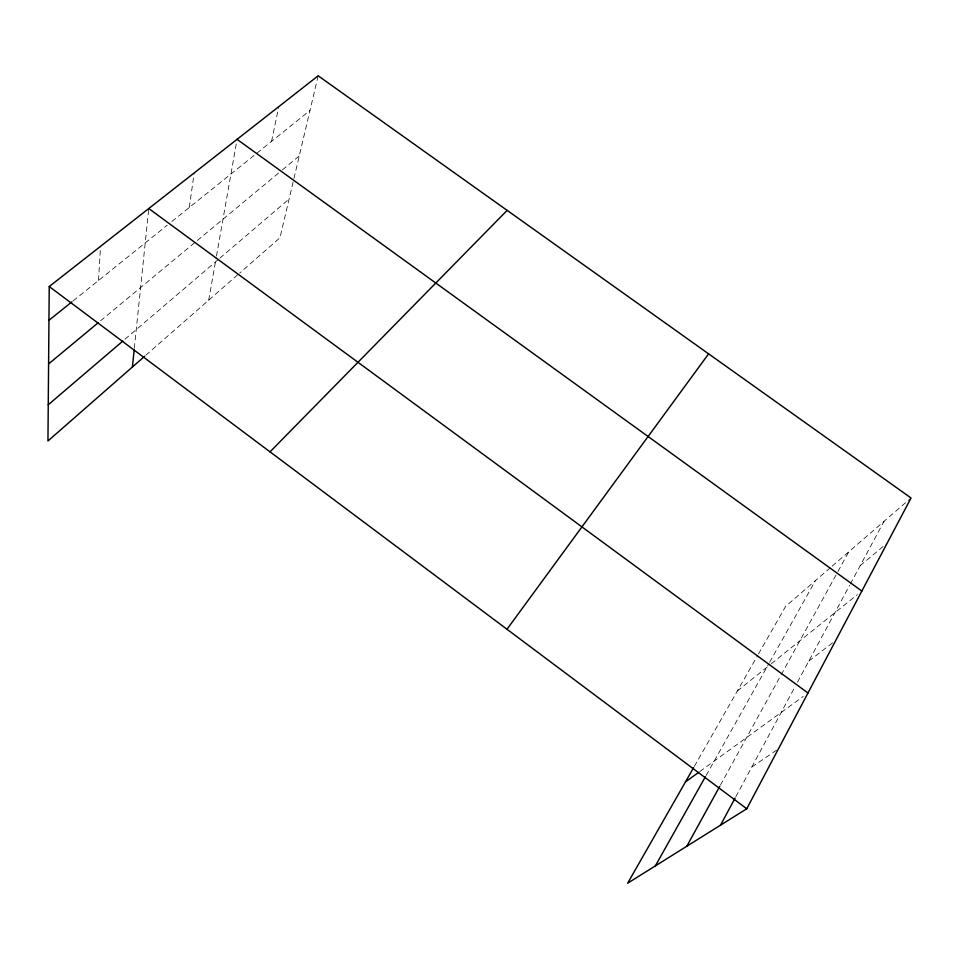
<?xml version="1.0" encoding="UTF-8"?>
<svg xmlns="http://www.w3.org/2000/svg" width="959" height="959" viewBox="0 0 959 959"><rect width="100%" height="100%" fill="white"/><g stroke="black" fill="none" stroke-linecap="round" stroke-linejoin="round"><path stroke-width="0.72" stroke-dasharray="4.79 3.6" d="M98.513 280.46L100.539 246.331M134.332 348.297L148.621 209.973M189.283 207.504L194.197 172.932M208.702 300.191L216.219 257.539M216.482 256.065L237.065 139.355M271.553 141.381L278.757 106.677M318.16 75.797L279.956 237.784L239.666 273.075M735.817 796.749L794.651 687.435M797.48 682.161L849.614 585.302M850.321 583.995L884.03 521.336M720.425 785.133L780.41 676.095M781.129 674.788L837.255 572.787M837.974 571.468L848.799 551.785M706.124 775.459L768.914 663.556M769.621 662.285L815.462 580.603M694.316 766.409L757.742 655.261M758.461 653.99L785.625 606.388L831.021 567.153M145.804 355.274L238.551 274.034M832.136 566.194L909.923 498.968M125.006 339.21L218.772 259.11M219.875 258.163L289.091 199.04M860.151 565.714L886.056 544.077M100.491 320.845L281.263 170.834M282.39 169.899L299.268 155.897M73.16 300.85L167.25 225.209M171.889 221.481L309.985 110.489M737.351 690.983L770.185 664.623M771.324 663.712L857.358 594.664M808.821 661.099L834.57 641.355M699.806 771.539L803.306 696.39M751.808 767.032L777.162 749.806"/><path stroke-width="1.44" d="M693.573 767.703L627.666 883.203L746.761 808.773L911.05 497.985L318.16 75.797L49.233 286.537L47.95 440.984L144.689 356.257M132.402 367.009L134.188 349.747M720.521 825.172L735.121 798.044M686.788 846.258L719.718 786.416M655.369 865.893L705.38 776.766M506.999 629.26L708.617 353.835M270.03 451.845L507.155 210.369M48.25 404.782L122.752 341.14M48.585 363.929L98.202 322.751M48.945 320.306L72.009 301.773M685.433 781.969L698.608 772.403M237.065 139.355L861.853 591.044M148.765 208.535L807.957 692.997M49.233 286.537L746.761 808.773"/></g></svg>
